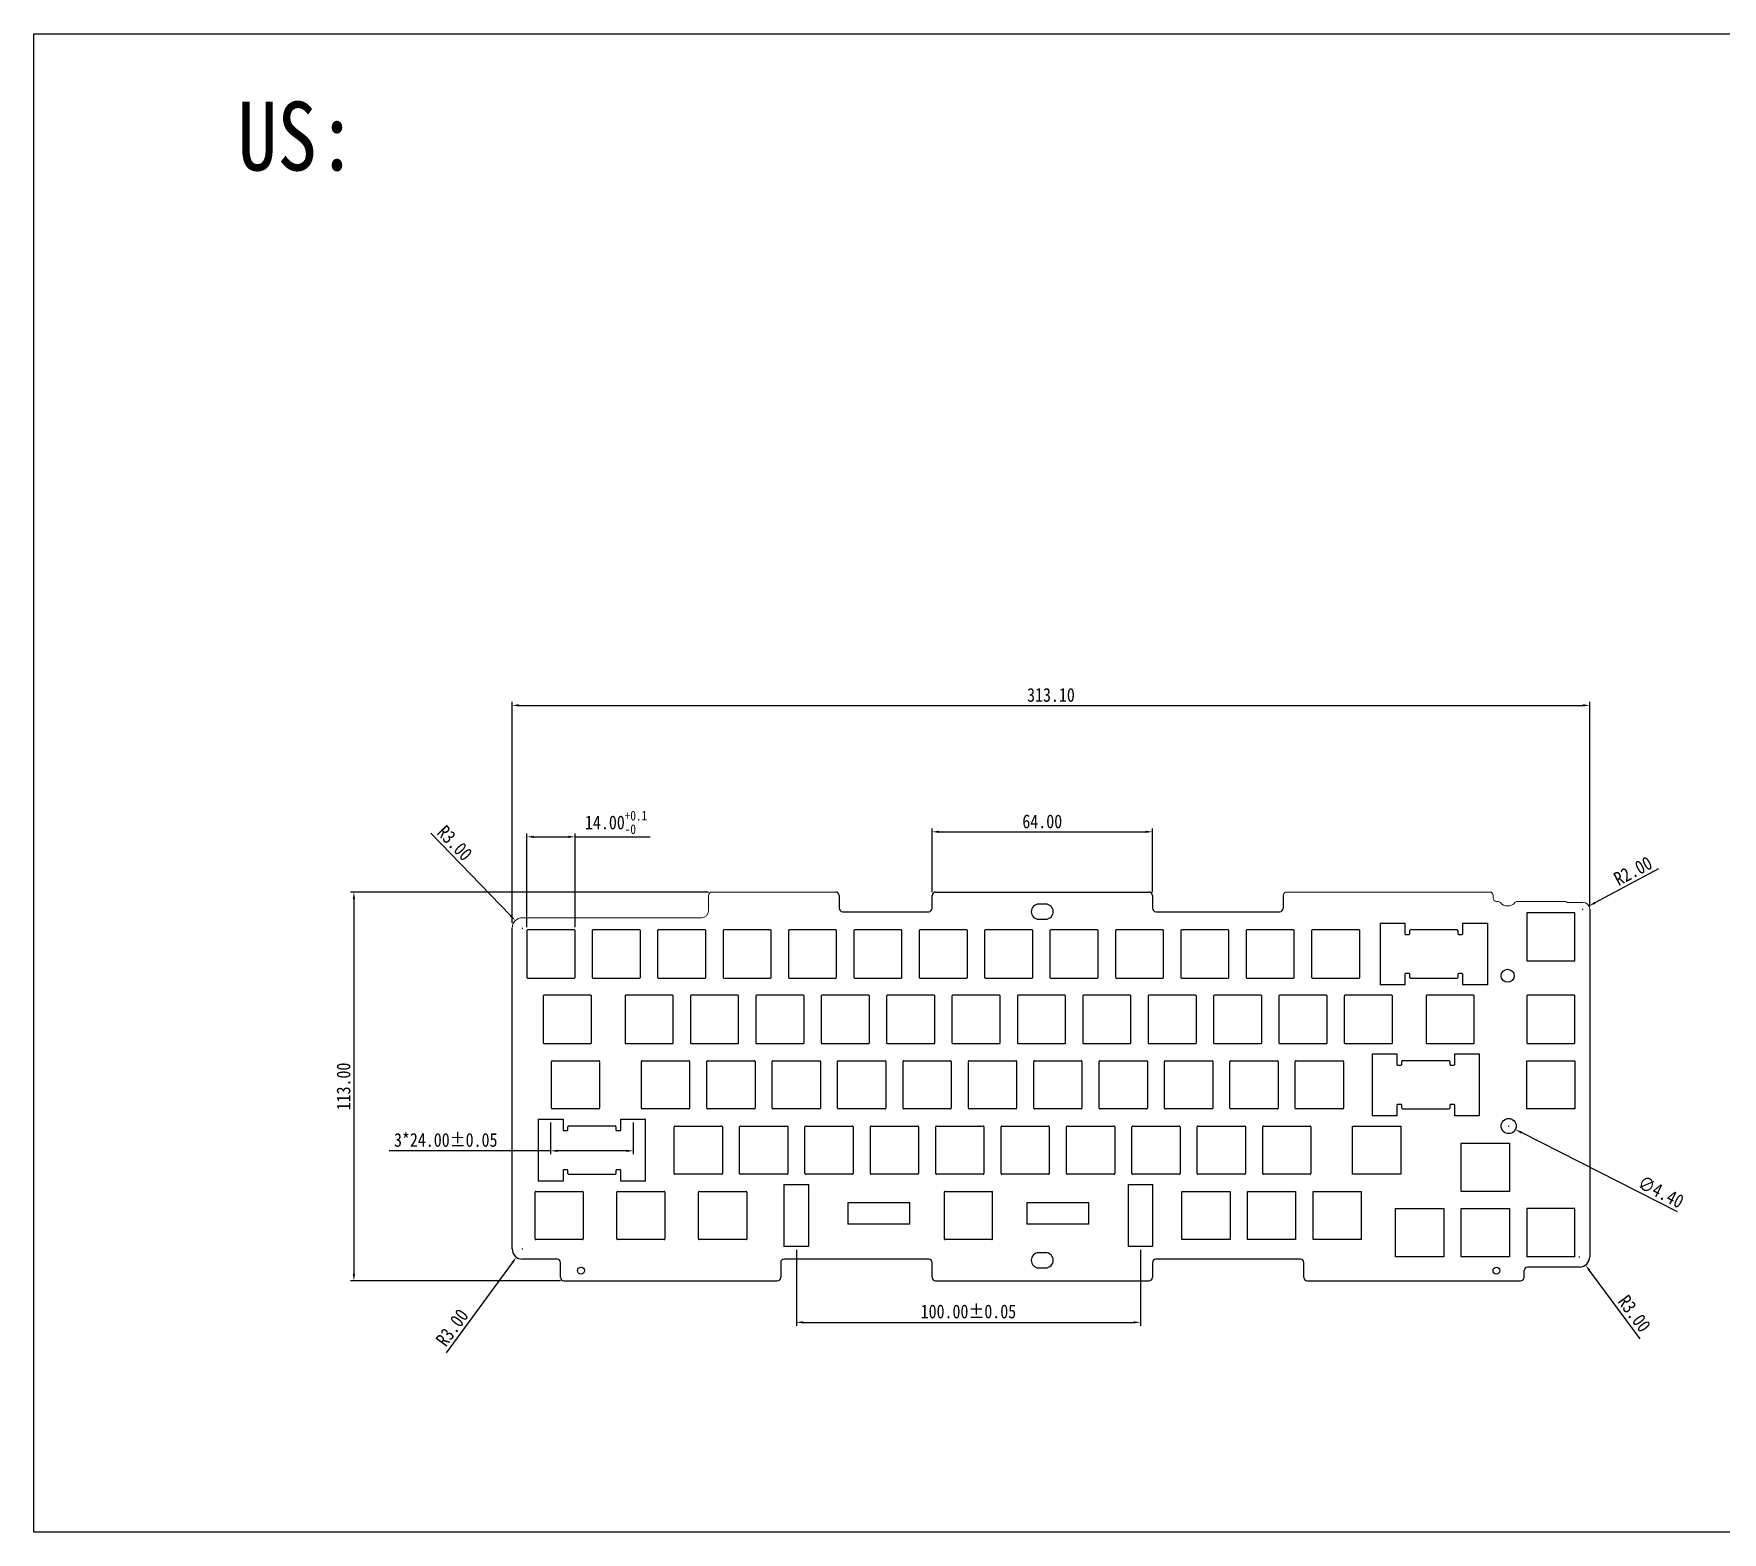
# Model space of a CAD drawing. Header units: millimetres. Extents: x -747 to 198, y -64 to 372.
# Drawn here: x -747.4 to -256.8, y -63.7 to 371.7 of the extents above; entities that cross this region are included whole.
import ezdxf

# ---------------------------------------------------------------- set-up
doc = ezdxf.new("R2010")
doc.units = ezdxf.units.MM
doc.header["$LTSCALE"] = 16.335
doc.header["$PDMODE"] = 3
doc.header["$PDSIZE"] = 8
doc.linetypes.add('CENTER2', pattern=[28.575, 19.05, -3.175, 3.175, -3.175])
doc.layers.get('0').update_dxf_attribs({"linetype": 'CONTINUOUS'})
doc.layers.get('Defpoints').update_dxf_attribs({"linetype": 'CONTINUOUS'})
doc.layers.add('中心线', color=1, linetype='CENTER2', lineweight=20)
doc.layers.add('标注尺寸', color=2, linetype='CONTINUOUS')
doc.styles.get("Standard").update_dxf_attribs({"font": '', "width": 0.85, "height": 4})
doc.styles.get('Standard').set_extended_font_data('SimSun')
doc.dimstyles.get("Standard").update_dxf_attribs({"dimtxt": 2.5, "dimasz": 2, "dimexe": 1, "dimexo": 1, "dimgap": 1, "dimtad": 1, "dimzin": 1, "dimdsep": 46, "dimtxsty": 'Standard', "dimcen": 0.09, "dimadec": 0, "dimazin": 2, "dimtp": 0.01, "dimtm": 0.01, "dimtfac": 1, "dimtofl": 0, "dimtmove": 0, "dimatfit": 3, "dimfxl": 1, "dimtolj": 1, "dimarcsym": 0})

# ---------------------------------------------------------------- blocks, each defined once
blk = doc.blocks.new('*D0')
at = {"layer": 'Defpoints', "color": 0}
for p in [(-295.31, 176.58), (-295.31, 117.13), (-608.41, 112.38)]:
    blk.add_point(p, dxfattribs=at)
at = {"layer": '标注尺寸', "color": 0, "lineweight": -2}
for p, q in [((-608.41, 113.38), (-608.41, 177.58)), ((-295.31, 118.13), (-295.31, 177.58)), ((-606.41, 176.58), (-297.31, 176.58))]:
    blk.add_line(p, q, dxfattribs=at)
at = {"layer": '标注尺寸', "color": 0}
for points in [[(-606.41, 176.91), (-606.41, 176.24), (-608.41, 176.58)], [(-297.31, 176.91), (-297.31, 176.24), (-295.31, 176.58)]]:
    blk.add_solid(points, dxfattribs=at)
at = {"layer": '标注尺寸', "color": 0, "insert": (-451.86, 179.58), "char_height": 4, "attachment_point": 5}
blk.add_mtext('\\A1;313.10', dxfattribs=at)
blk = doc.blocks.new('*D1')
at = {"layer": 'Defpoints', "color": 0}
for p in [(-550.38, 122.33), (-654.4, 9.33), (-593.38, 9.33)]:
    blk.add_point(p, dxfattribs=at)
at = {"layer": '标注尺寸', "color": 0, "lineweight": -2}
for p, q in [((-551.38, 122.33), (-655.4, 122.33)), ((-654.4, 120.33), (-654.4, 11.33)), ((-594.38, 9.33), (-655.4, 9.33))]:
    blk.add_line(p, q, dxfattribs=at)
at = {"layer": '标注尺寸', "color": 0}
for points in [[(-654.73, 120.33), (-654.06, 120.33), (-654.4, 122.33)], [(-654.73, 11.33), (-654.06, 11.33), (-654.4, 9.33)]]:
    blk.add_solid(points, dxfattribs=at)
at = {"layer": '标注尺寸', "color": 0, "insert": (-657.4, 65.83), "char_height": 4, "attachment_point": 5, "rotation": 90}
blk.add_mtext('\\A1;113.00', dxfattribs=at)
blk = doc.blocks.new('*D2')
at = {"layer": 'Defpoints', "color": 0}
for p in [(-590.14, 138.37), (-604.14, 111.13), (-590.14, 111.13)]:
    blk.add_point(p, dxfattribs=at)
at = {"layer": '标注尺寸', "color": 0, "lineweight": -2}
for p, q in [((-604.14, 112.13), (-604.14, 139.37)), ((-602.14, 138.37), (-592.14, 138.37)), ((-590.14, 112.13), (-590.14, 139.37)), ((-590.14, 138.37), (-568.32, 138.37))]:
    blk.add_line(p, q, dxfattribs=at)
at = {"layer": '标注尺寸', "color": 0}
for points in [[(-602.14, 138.7), (-602.14, 138.04), (-604.14, 138.37)], [(-592.14, 138.7), (-592.14, 138.04), (-590.14, 138.37)]]:
    blk.add_solid(points, dxfattribs=at)
at = {"layer": '标注尺寸', "color": 0, "insert": (-578.23, 142.56), "char_height": 4, "attachment_point": 5}
blk.add_mtext('\\A1;14.00{\\H0.7x;\\S+0.1^ -0;}', dxfattribs=at)
blk = doc.blocks.new('*D7')
at = {"layer": 'Defpoints', "color": 0}
for p in [(-422.38, 139.83), (-486.38, 121.33), (-422.38, 121.33)]:
    blk.add_point(p, dxfattribs=at)
at = {"layer": '标注尺寸', "color": 0, "lineweight": -2}
for p, q in [((-486.38, 122.33), (-486.38, 140.83)), ((-484.38, 139.83), (-424.38, 139.83)), ((-422.38, 122.33), (-422.38, 140.83))]:
    blk.add_line(p, q, dxfattribs=at)
at = {"layer": '标注尺寸', "color": 0}
for points in [[(-484.38, 140.17), (-484.38, 139.5), (-486.38, 139.83)], [(-424.38, 140.17), (-424.38, 139.5), (-422.38, 139.83)]]:
    blk.add_solid(points, dxfattribs=at)
at = {"layer": '标注尺寸', "color": 0, "insert": (-454.38, 142.83), "char_height": 4, "attachment_point": 5}
blk.add_mtext('\\A1;64.00', dxfattribs=at)
blk = doc.blocks.new('*D8')
at = {"layer": 'Defpoints', "color": 0}
for p in [(-597.24, 56.33), (-573.24, 56.33), (-573.24, 47.13)]:
    blk.add_point(p, dxfattribs=at)
at = {"layer": '标注尺寸', "color": 0, "lineweight": -2}
for p, q in [((-597.24, 55.33), (-597.24, 46.13)), ((-573.24, 55.33), (-573.24, 46.13)), ((-597.24, 47.13), (-644.14, 47.13)), ((-575.24, 47.13), (-595.24, 47.13))]:
    blk.add_line(p, q, dxfattribs=at)
at = {"layer": '标注尺寸', "color": 0}
for points in [[(-595.24, 47.46), (-595.24, 46.79), (-597.24, 47.13)], [(-575.24, 47.46), (-575.24, 46.79), (-573.24, 47.13)]]:
    blk.add_solid(points, dxfattribs=at)
at = {"layer": '标注尺寸', "color": 0, "insert": (-627.72, 50.27), "char_height": 4, "attachment_point": 5}
blk.add_mtext('\\A1;3*24.00%%P0.05', dxfattribs=at)
blk = doc.blocks.new('*D9')
at = {"layer": 'Defpoints', "color": 0}
for p in [(-525.84, 19.33), (-425.84, 19.33), (-425.84, -2.71)]:
    blk.add_point(p, dxfattribs=at)
at = {"layer": '标注尺寸', "color": 0, "lineweight": -2}
for p, q in [((-525.84, 18.33), (-525.84, -3.71)), ((-425.84, 18.33), (-425.84, -3.71)), ((-523.84, -2.71), (-427.84, -2.71))]:
    blk.add_line(p, q, dxfattribs=at)
at = {"layer": '标注尺寸', "color": 0}
for points in [[(-523.84, -2.38), (-523.84, -3.05), (-525.84, -2.71)], [(-427.84, -2.38), (-427.84, -3.05), (-425.84, -2.71)]]:
    blk.add_solid(points, dxfattribs=at)
at = {"layer": '标注尺寸', "color": 0, "insert": (-475.84, 0.43), "char_height": 4, "attachment_point": 5}
blk.add_mtext('\\A1;100.00%%P0.05', dxfattribs=at)
blk = doc.blocks.new('*D12')
at = {"layer": 'Defpoints', "color": 0}
for p in [(-607.49, 114.03), (-605.41, 111.88)]:
    blk.add_point(p, dxfattribs=at)
at = {"layer": '标注尺寸', "color": 0, "lineweight": -2}
for p, q in [((-632.01, 139.41), (-608.88, 115.47)), ((-605.5, 111.88), (-605.32, 111.88)), ((-605.41, 111.79), (-605.41, 111.97))]:
    blk.add_line(p, q, dxfattribs=at)
at = {"layer": '标注尺寸', "color": 0}
blk.add_solid([(-608.64, 115.7), (-609.12, 115.24), (-607.49, 114.03)], dxfattribs=at)
at = {"layer": '标注尺寸', "color": 0, "insert": (-625.1, 136.57), "char_height": 4, "attachment_point": 5, "rotation": 314.011}
blk.add_mtext('\\A1;R3.00', dxfattribs=at)
blk = doc.blocks.new('*D13')
at = {"layer": 'Defpoints', "color": 0}
for p in [(-607.18, 16.23), (-605.41, 18.66)]:
    blk.add_point(p, dxfattribs=at)
at = {"layer": '标注尺寸', "color": 0, "lineweight": -2}
for p, q in [((-605.5, 18.66), (-605.32, 18.66)), ((-605.41, 18.57), (-605.41, 18.75)), ((-627.47, -11.53), (-608.36, 14.62))]:
    blk.add_line(p, q, dxfattribs=at)
at = {"layer": '标注尺寸', "color": 0}
blk.add_solid([(-608.63, 14.82), (-608.09, 14.42), (-607.18, 16.23)], dxfattribs=at)
at = {"layer": '标注尺寸', "color": 0, "insert": (-625.85, -4.23), "char_height": 4, "attachment_point": 5, "rotation": 53.831}
blk.add_mtext('\\A1;R3.00', dxfattribs=at)
blk = doc.blocks.new('*D14')
at = {"layer": 'Defpoints', "color": 0}
for p in [(-298.31, 16.36), (-296.53, 13.94)]:
    blk.add_point(p, dxfattribs=at)
at = {"layer": '标注尺寸', "color": 0, "lineweight": -2}
for p, q in [((-298.4, 16.36), (-298.22, 16.36)), ((-298.31, 16.27), (-298.31, 16.45)), ((-280.68, -7.46), (-295.34, 12.34))]:
    blk.add_line(p, q, dxfattribs=at)
at = {"layer": '标注尺寸', "color": 0}
blk.add_solid([(-295.07, 12.54), (-295.6, 12.14), (-296.53, 13.94)], dxfattribs=at)
at = {"layer": '标注尺寸', "color": 0, "insert": (-282.34, -0.17), "char_height": 4, "attachment_point": 5, "rotation": 306.5197}
blk.add_mtext('\\A1;R3.00', dxfattribs=at)
blk = doc.blocks.new('*D45')
at = {"layer": 'Defpoints', "color": 0}
for p in [(-295.55, 118.26), (-297.31, 117.33)]:
    blk.add_point(p, dxfattribs=at)
at = {"layer": '标注尺寸', "color": 0, "lineweight": -2}
for p, q in [((-275.28, 129.04), (-293.78, 119.2)), ((-297.4, 117.33), (-297.22, 117.33)), ((-297.31, 117.24), (-297.31, 117.42))]:
    blk.add_line(p, q, dxfattribs=at)
at = {"layer": '标注尺寸', "color": 0}
blk.add_solid([(-293.94, 119.5), (-293.62, 118.91), (-295.55, 118.26)], dxfattribs=at)
at = {"layer": '标注尺寸', "color": 0, "insert": (-282.73, 128.47), "char_height": 4, "attachment_point": 5, "rotation": 27.9984}
blk.add_mtext('\\A1;R2.00', dxfattribs=at)
blk = doc.blocks.new('*D46')
at = {"layer": 'Defpoints', "color": 0}
for p in [(-320.81, 55.32), (-316.89, 53.33)]:
    blk.add_point(p, dxfattribs=at)
at = {"layer": '标注尺寸', "color": 0, "lineweight": -2}
for p, q in [((-318.94, 54.33), (-318.76, 54.33)), ((-318.85, 54.24), (-318.85, 54.42)), ((-269.82, 29.38), (-315.11, 52.42))]:
    blk.add_line(p, q, dxfattribs=at)
at = {"layer": '标注尺寸', "color": 0}
blk.add_solid([(-314.96, 52.72), (-315.26, 52.12), (-316.89, 53.33)], dxfattribs=at)
at = {"layer": '标注尺寸', "color": 0, "insert": (-274.61, 35.19), "char_height": 4, "attachment_point": 5, "rotation": 333.0394}
blk.add_mtext('\\A1;∅4.40', dxfattribs=at)

msp = doc.modelspace()

# ---------------------------------------------------------------- linework, layer by layer
at = {"color": 7, "linetype": 'Continuous'}
for p, q in [((-513.377, 121.326), (-513.377, 117.626)), ((-486.377, 117.626), (-486.377, 121.326)), ((-485.377, 122.326), (-423.377, 122.326)), ((-453.377, 118.826), (-455.377, 118.826)), ((-422.377, 121.326), (-422.377, 117.626)), ((-384.377, 121.326), (-384.377, 117.626)), ((-512.377, 116.626), (-487.377, 116.626)), ((-455.377, 114.426), (-453.377, 114.426)), ((-421.377, 116.626), (-385.377, 116.626)), ((-356.217, 113.326), (-349.017, 113.326)), ((-356.217, 113.326), (-356.217, 95.326)), ((-349.017, 113.326), (-349.017, 110.226)), ((-332.217, 113.326), (-325.017, 113.326)), ((-332.217, 110.226), (-332.217, 113.326)), ((-325.017, 113.326), (-325.017, 95.326)), ((-299.612, 116.326), (-313.612, 116.326)), ((-313.612, 116.326), (-313.612, 102.326)), ((-299.612, 102.326), (-299.612, 116.326)), ((-295.312, 117.326), (-295.312, 16.355)), ((-608.408, 18.655), (-608.408, 111.876)), ((-604.142, 111.126), (-604.142, 97.526)), ((-590.342, 111.326), (-603.942, 111.326)), ((-590.142, 97.526), (-590.142, 111.126)), ((-585.142, 111.126), (-585.142, 97.526)), ((-571.342, 111.326), (-584.942, 111.326)), ((-571.142, 97.526), (-571.142, 111.126)), ((-566.142, 111.126), (-566.142, 97.526)), ((-552.342, 111.326), (-565.942, 111.326)), ((-552.142, 97.526), (-552.142, 111.126)), ((-547.142, 111.126), (-547.142, 97.526)), ((-533.342, 111.326), (-546.942, 111.326)), ((-533.142, 97.526), (-533.142, 111.126)), ((-528.142, 111.126), (-528.142, 97.526)), ((-514.342, 111.326), (-527.942, 111.326)), ((-514.142, 97.526), (-514.142, 111.126)), ((-509.142, 111.126), (-509.142, 97.526)), ((-495.342, 111.326), (-508.942, 111.326)), ((-495.142, 97.526), (-495.142, 111.126)), ((-490.142, 111.126), (-490.142, 97.526)), ((-476.342, 111.326), (-489.942, 111.326)), ((-476.142, 97.526), (-476.142, 111.126)), ((-471.142, 111.126), (-471.142, 97.526)), ((-457.342, 111.326), (-470.942, 111.326)), ((-457.142, 97.526), (-457.142, 111.126)), ((-452.142, 111.126), (-452.142, 97.526)), ((-438.342, 111.326), (-451.942, 111.326)), ((-438.142, 97.526), (-438.142, 111.126)), ((-433.142, 111.126), (-433.142, 97.526)), ((-419.342, 111.326), (-432.942, 111.326)), ((-419.142, 97.526), (-419.142, 111.126)), ((-414.142, 111.126), (-414.142, 97.526)), ((-400.342, 111.326), (-413.942, 111.326)), ((-400.142, 97.526), (-400.142, 111.126)), ((-395.142, 111.126), (-395.142, 97.526)), ((-381.342, 111.326), (-394.942, 111.326)), ((-381.142, 97.526), (-381.142, 111.126)), ((-376.142, 111.126), (-376.142, 97.526)), ((-362.342, 111.326), (-375.942, 111.326)), ((-362.142, 97.526), (-362.142, 111.126)), ((-348.817, 110.026), (-347.817, 110.026)), ((-347.617, 110.226), (-347.617, 111.126)), ((-333.817, 111.326), (-347.417, 111.326)), ((-333.617, 111.126), (-333.617, 110.226)), ((-333.417, 110.026), (-332.417, 110.026)), ((-349.017, 98.426), (-349.017, 95.326)), ((-347.817, 98.626), (-348.817, 98.626)), ((-347.617, 97.526), (-347.617, 98.426)), ((-333.617, 98.426), (-333.617, 97.526)), ((-332.417, 98.626), (-333.417, 98.626)), ((-332.217, 95.326), (-332.217, 98.426)), ((-313.612, 102.326), (-299.612, 102.326)), ((-603.942, 97.326), (-590.342, 97.326)), ((-584.942, 97.326), (-571.342, 97.326)), ((-565.942, 97.326), (-552.342, 97.326)), ((-546.942, 97.326), (-533.342, 97.326)), ((-527.942, 97.326), (-514.342, 97.326)), ((-508.942, 97.326), (-495.342, 97.326)), ((-489.942, 97.326), (-476.342, 97.326)), ((-470.942, 97.326), (-457.342, 97.326)), ((-451.942, 97.326), (-438.342, 97.326)), ((-432.942, 97.326), (-419.342, 97.326)), ((-413.942, 97.326), (-400.342, 97.326)), ((-394.942, 97.326), (-381.342, 97.326)), ((-375.942, 97.326), (-362.342, 97.326)), ((-349.017, 95.326), (-356.217, 95.326)), ((-347.417, 97.326), (-333.817, 97.326)), ((-325.017, 95.326), (-332.217, 95.326)), ((-599.377, 92.126), (-599.377, 78.526)), ((-585.577, 92.326), (-599.177, 92.326)), ((-585.377, 78.526), (-585.377, 92.126)), ((-575.612, 92.126), (-575.612, 78.526)), ((-561.812, 92.326), (-575.412, 92.326)), ((-561.612, 78.526), (-561.612, 92.126)), ((-556.612, 92.126), (-556.612, 78.526)), ((-542.812, 92.326), (-556.412, 92.326)), ((-542.612, 78.526), (-542.612, 92.126)), ((-537.612, 92.126), (-537.612, 78.526)), ((-523.812, 92.326), (-537.412, 92.326)), ((-523.612, 78.526), (-523.612, 92.126)), ((-518.612, 92.126), (-518.612, 78.526)), ((-504.812, 92.326), (-518.412, 92.326)), ((-504.612, 78.526), (-504.612, 92.126)), ((-499.612, 92.126), (-499.612, 78.526)), ((-485.812, 92.326), (-499.412, 92.326)), ((-485.612, 78.526), (-485.612, 92.126)), ((-480.612, 92.126), (-480.612, 78.526)), ((-466.812, 92.326), (-480.412, 92.326)), ((-466.612, 78.526), (-466.612, 92.126)), ((-461.612, 92.126), (-461.612, 78.526)), ((-447.812, 92.326), (-461.412, 92.326)), ((-447.612, 78.526), (-447.612, 92.126)), ((-442.612, 92.126), (-442.612, 78.526)), ((-428.812, 92.326), (-442.412, 92.326)), ((-428.612, 78.526), (-428.612, 92.126)), ((-423.612, 92.126), (-423.612, 78.526)), ((-409.812, 92.326), (-423.412, 92.326)), ((-409.612, 78.526), (-409.612, 92.126)), ((-404.612, 92.126), (-404.612, 78.526)), ((-390.812, 92.326), (-404.412, 92.326)), ((-390.612, 78.526), (-390.612, 92.126)), ((-385.612, 92.126), (-385.612, 78.526)), ((-371.812, 92.326), (-385.412, 92.326)), ((-371.612, 78.526), (-371.612, 92.126)), ((-366.612, 92.126), (-366.612, 78.526)), ((-352.812, 92.326), (-366.412, 92.326)), ((-352.612, 78.526), (-352.612, 92.126)), ((-342.847, 92.126), (-342.847, 78.526)), ((-329.047, 92.326), (-342.647, 92.326)), ((-328.847, 78.526), (-328.847, 92.126)), ((-313.612, 92.126), (-313.612, 78.526)), ((-299.812, 92.326), (-313.412, 92.326)), ((-299.612, 78.526), (-299.612, 92.126)), ((-599.177, 78.326), (-585.577, 78.326)), ((-575.412, 78.326), (-561.812, 78.326)), ((-556.412, 78.326), (-542.812, 78.326)), ((-537.412, 78.326), (-523.812, 78.326)), ((-518.412, 78.326), (-504.812, 78.326)), ((-499.412, 78.326), (-485.812, 78.326)), ((-480.412, 78.326), (-466.812, 78.326)), ((-461.412, 78.326), (-447.812, 78.326)), ((-442.412, 78.326), (-428.812, 78.326)), ((-423.412, 78.326), (-409.812, 78.326)), ((-404.412, 78.326), (-390.812, 78.326)), ((-385.412, 78.326), (-371.812, 78.326)), ((-366.412, 78.326), (-352.812, 78.326)), ((-358.542, 75.326), (-351.342, 75.326)), ((-358.542, 75.326), (-358.542, 57.326)), ((-351.342, 75.326), (-351.342, 72.226)), ((-342.647, 78.326), (-329.047, 78.326)), ((-334.542, 75.326), (-327.342, 75.326)), ((-334.542, 72.226), (-334.542, 75.326)), ((-327.342, 57.326), (-327.342, 75.326)), ((-313.412, 78.326), (-299.812, 78.326)), ((-596.992, 59.526), (-596.992, 73.126)), ((-596.792, 73.326), (-583.192, 73.326)), ((-582.992, 73.126), (-582.992, 59.526)), ((-570.847, 59.526), (-570.847, 73.126)), ((-570.647, 73.326), (-557.047, 73.326)), ((-556.847, 73.126), (-556.847, 59.526)), ((-551.847, 59.526), (-551.847, 73.126)), ((-551.647, 73.326), (-538.047, 73.326)), ((-537.847, 73.126), (-537.847, 59.526)), ((-532.847, 59.526), (-532.847, 73.126)), ((-532.647, 73.326), (-519.047, 73.326)), ((-518.847, 73.126), (-518.847, 59.526)), ((-513.847, 59.526), (-513.847, 73.126)), ((-513.647, 73.326), (-500.047, 73.326)), ((-499.847, 73.126), (-499.847, 59.526)), ((-494.847, 59.526), (-494.847, 73.126)), ((-494.647, 73.326), (-481.047, 73.326)), ((-480.847, 73.126), (-480.847, 59.526)), ((-475.847, 59.526), (-475.847, 73.126)), ((-475.647, 73.326), (-462.047, 73.326)), ((-461.847, 73.126), (-461.847, 59.526)), ((-456.847, 59.526), (-456.847, 73.126)), ((-456.647, 73.326), (-443.047, 73.326)), ((-442.847, 73.126), (-442.847, 59.526)), ((-437.847, 59.526), (-437.847, 73.126)), ((-437.647, 73.326), (-424.047, 73.326)), ((-423.847, 73.126), (-423.847, 59.526)), ((-418.847, 59.526), (-418.847, 73.126)), ((-418.647, 73.326), (-405.047, 73.326)), ((-404.847, 73.126), (-404.847, 59.526)), ((-399.847, 59.526), (-399.847, 73.126)), ((-399.647, 73.326), (-386.047, 73.326)), ((-385.847, 73.126), (-385.847, 59.526)), ((-380.847, 59.526), (-380.847, 73.126)), ((-380.647, 73.326), (-367.047, 73.326)), ((-366.847, 73.126), (-366.847, 59.526)), ((-351.142, 72.026), (-350.142, 72.026)), ((-349.942, 72.226), (-349.942, 73.126)), ((-336.142, 73.326), (-349.742, 73.326)), ((-335.942, 73.126), (-335.942, 72.226)), ((-335.742, 72.026), (-334.742, 72.026)), ((-313.612, 73.326), (-299.612, 73.326)), ((-313.612, 59.326), (-313.612, 73.326)), ((-299.612, 73.326), (-299.612, 59.326)), ((-583.192, 59.326), (-596.792, 59.326)), ((-557.047, 59.326), (-570.647, 59.326)), ((-538.047, 59.326), (-551.647, 59.326)), ((-519.047, 59.326), (-532.647, 59.326)), ((-500.047, 59.326), (-513.647, 59.326)), ((-481.047, 59.326), (-494.647, 59.326)), ((-462.047, 59.326), (-475.647, 59.326)), ((-443.047, 59.326), (-456.647, 59.326)), ((-424.047, 59.326), (-437.647, 59.326)), ((-405.047, 59.326), (-418.647, 59.326)), ((-386.047, 59.326), (-399.647, 59.326)), ((-367.047, 59.326), (-380.647, 59.326)), ((-351.342, 60.426), (-351.342, 57.326)), ((-350.142, 60.626), (-351.142, 60.626)), ((-349.942, 59.526), (-349.942, 60.426)), ((-349.742, 59.326), (-336.142, 59.326)), ((-335.942, 60.426), (-335.942, 59.526)), ((-334.742, 60.626), (-335.742, 60.626)), ((-334.542, 57.326), (-334.542, 60.426)), ((-299.612, 59.326), (-313.612, 59.326)), ((-600.842, 56.326), (-600.842, 38.326)), ((-600.842, 56.326), (-593.642, 56.326)), ((-593.642, 56.326), (-593.642, 53.226)), ((-592.242, 53.226), (-592.242, 54.126)), ((-578.442, 54.326), (-592.042, 54.326)), ((-578.242, 54.126), (-578.242, 53.226)), ((-576.842, 53.226), (-576.842, 56.326)), ((-576.842, 56.326), (-569.642, 56.326)), ((-569.642, 38.326), (-569.642, 56.326)), ((-561.337, 40.526), (-561.337, 54.126)), ((-561.137, 54.326), (-547.537, 54.326)), ((-547.337, 54.126), (-547.337, 40.526)), ((-542.337, 40.526), (-542.337, 54.126)), ((-542.137, 54.326), (-528.537, 54.326)), ((-528.337, 54.126), (-528.337, 40.526)), ((-523.337, 40.526), (-523.337, 54.126)), ((-523.137, 54.326), (-509.537, 54.326)), ((-509.337, 54.126), (-509.337, 40.526)), ((-504.337, 40.526), (-504.337, 54.126)), ((-504.137, 54.326), (-490.537, 54.326)), ((-490.337, 54.126), (-490.337, 40.526)), ((-485.337, 40.526), (-485.337, 54.126)), ((-485.137, 54.326), (-471.537, 54.326)), ((-471.337, 54.126), (-471.337, 40.526)), ((-466.337, 40.526), (-466.337, 54.126)), ((-466.137, 54.326), (-452.537, 54.326)), ((-452.337, 54.126), (-452.337, 40.526)), ((-447.337, 40.526), (-447.337, 54.126)), ((-447.137, 54.326), (-433.537, 54.326)), ((-433.337, 54.126), (-433.337, 40.526)), ((-428.337, 40.526), (-428.337, 54.126)), ((-428.137, 54.326), (-414.537, 54.326)), ((-414.337, 54.126), (-414.337, 40.526)), ((-409.337, 40.526), (-409.337, 54.126)), ((-409.137, 54.326), (-395.537, 54.326)), ((-395.337, 54.126), (-395.337, 40.526)), ((-390.337, 40.526), (-390.337, 54.126)), ((-390.137, 54.326), (-376.537, 54.326)), ((-376.337, 54.126), (-376.337, 40.526)), ((-364.192, 54.326), (-350.192, 54.326)), ((-364.192, 40.326), (-364.192, 54.326)), ((-351.342, 57.326), (-358.542, 57.326)), ((-350.192, 54.326), (-350.192, 40.326)), ((-327.342, 57.326), (-334.542, 57.326)), ((-593.442, 53.026), (-592.442, 53.026)), ((-578.042, 53.026), (-577.042, 53.026)), ((-332.662, 49.326), (-318.662, 49.326)), ((-332.662, 35.326), (-332.662, 49.326)), ((-318.662, 49.326), (-318.662, 35.326)), ((-593.642, 41.426), (-593.642, 38.326)), ((-592.442, 41.626), (-593.442, 41.626)), ((-592.242, 40.526), (-592.242, 41.426)), ((-592.042, 40.326), (-578.442, 40.326)), ((-578.242, 41.426), (-578.242, 40.526)), ((-577.042, 41.626), (-578.042, 41.626)), ((-576.842, 38.326), (-576.842, 41.426)), ((-547.537, 40.326), (-561.137, 40.326)), ((-528.537, 40.326), (-542.137, 40.326)), ((-509.537, 40.326), (-523.137, 40.326)), ((-490.537, 40.326), (-504.137, 40.326)), ((-471.537, 40.326), (-485.137, 40.326)), ((-452.537, 40.326), (-466.137, 40.326)), ((-433.537, 40.326), (-447.137, 40.326)), ((-414.537, 40.326), (-428.137, 40.326)), ((-395.537, 40.326), (-409.137, 40.326)), ((-376.537, 40.326), (-390.137, 40.326)), ((-350.192, 40.326), (-364.192, 40.326)), ((-601.772, 21.526), (-601.772, 35.126)), ((-601.572, 35.326), (-587.972, 35.326)), ((-593.642, 38.326), (-600.842, 38.326)), ((-587.772, 35.126), (-587.772, 21.526)), ((-578.007, 21.526), (-578.007, 35.126)), ((-577.807, 35.326), (-564.207, 35.326)), ((-569.642, 38.326), (-576.842, 38.326)), ((-564.007, 35.126), (-564.007, 21.526)), ((-554.242, 21.526), (-554.242, 35.126)), ((-554.042, 35.326), (-540.442, 35.326)), ((-540.242, 35.126), (-540.242, 21.526)), ((-529.437, 37.326), (-529.437, 19.326)), ((-529.437, 37.326), (-522.237, 37.326)), ((-522.237, 19.326), (-522.237, 37.326)), ((-482.837, 35.126), (-482.837, 21.526)), ((-482.637, 35.326), (-469.037, 35.326)), ((-468.837, 21.526), (-468.837, 35.126)), ((-429.437, 37.326), (-422.237, 37.326)), ((-429.437, 37.326), (-429.437, 19.326)), ((-422.237, 19.326), (-422.237, 37.326)), ((-413.812, 35.326), (-399.812, 35.326)), ((-413.812, 21.326), (-413.812, 35.326)), ((-399.812, 35.326), (-399.812, 21.326)), ((-394.762, 35.326), (-380.762, 35.326)), ((-394.762, 21.326), (-394.762, 35.326)), ((-380.762, 35.326), (-380.762, 21.326)), ((-375.712, 35.326), (-361.712, 35.326)), ((-375.712, 21.326), (-375.712, 35.326)), ((-361.712, 35.326), (-361.712, 21.326)), ((-318.662, 35.326), (-332.662, 35.326)), ((-510.837, 32.076), (-510.837, 25.826)), ((-510.837, 32.076), (-492.837, 32.076)), ((-492.837, 25.826), (-492.837, 32.076)), ((-458.837, 32.076), (-440.837, 32.076)), ((-458.837, 32.076), (-458.837, 25.826)), ((-440.837, 25.826), (-440.837, 32.076)), ((-351.712, 30.326), (-337.712, 30.326)), ((-351.712, 16.326), (-351.712, 30.326)), ((-337.712, 30.326), (-337.712, 16.326)), ((-332.662, 30.326), (-318.662, 30.326)), ((-332.662, 16.326), (-332.662, 30.326)), ((-318.662, 30.326), (-318.662, 16.326)), ((-299.612, 30.326), (-313.612, 30.326)), ((-313.612, 30.326), (-313.612, 16.326)), ((-299.612, 16.326), (-299.612, 30.326)), ((-492.837, 25.826), (-510.837, 25.826)), ((-440.837, 25.826), (-458.837, 25.826)), ((-587.972, 21.326), (-601.572, 21.326)), ((-564.207, 21.326), (-577.807, 21.326)), ((-540.442, 21.326), (-554.042, 21.326)), ((-469.037, 21.326), (-482.637, 21.326)), ((-399.812, 21.326), (-413.812, 21.326)), ((-380.762, 21.326), (-394.762, 21.326)), ((-361.712, 21.326), (-375.712, 21.326)), ((-595.377, 15.655), (-605.408, 15.655)), ((-522.237, 19.326), (-529.437, 19.326)), ((-487.377, 15.655), (-529.377, 15.655)), ((-453.377, 17.526), (-455.377, 17.526)), ((-422.237, 19.326), (-429.437, 19.326)), ((-379.377, 15.655), (-421.377, 15.655)), ((-337.712, 16.326), (-351.712, 16.326)), ((-318.662, 16.326), (-332.662, 16.326)), ((-299.612, 16.326), (-313.612, 16.326)), ((-594.377, 10.326), (-594.377, 14.655)), ((-530.377, 14.655), (-530.377, 10.326)), ((-486.377, 10.326), (-486.377, 14.655)), ((-455.377, 13.126), (-453.377, 13.126)), ((-422.377, 14.655), (-422.377, 10.326)), ((-378.377, 10.326), (-378.377, 14.655)), ((-314.377, 10.326), (-314.377, 12.355)), ((-298.312, 13.355), (-313.377, 13.355)), ((-593.377, 9.326), (-531.377, 9.326)), ((-485.377, 9.326), (-423.377, 9.326)), ((-377.377, 9.326), (-315.377, 9.326))]:
    msp.add_line(p, q, dxfattribs=at)
msp.add_lwpolyline([(-747.423, 371.725), (198.417, 371.725), (198.417, -63.697), (-747.423, -63.697)], close=True)
for centre, radius in [((-319.153, 97.997), 1.9), ((-588.408, 12.326), 1), ((-322.408, 12.326), 1)]:
    msp.add_circle(centre, radius, dxfattribs=at)
msp.add_circle((-318.852, 54.326), 2.2)
for centre, radius, start, end in [((-514.377, 121.326), 1, 0, 90), ((-485.377, 121.326), 1, 90, 180), ((-455.377, 116.626), 2.2, 90, 270), ((-453.377, 116.626), 2.2, 270, 90), ((-423.377, 121.326), 1, 0, 90), ((-512.377, 117.626), 1, 180, 270), ((-487.377, 117.626), 1, 270, 0), ((-421.377, 117.626), 1, 180, 270), ((-385.377, 117.626), 1, 270, 0), ((-603.942, 111.126), 0.2, 90, 180), ((-590.342, 111.126), 0.2, 0, 90), ((-584.942, 111.126), 0.2, 90, 180), ((-571.342, 111.126), 0.2, 360, 90), ((-565.942, 111.126), 0.2, 90, 180), ((-552.342, 111.126), 0.2, 360, 90), ((-546.942, 111.126), 0.2, 90, 180), ((-533.342, 111.126), 0.2, 360, 90), ((-527.942, 111.126), 0.2, 90, 180), ((-514.342, 111.126), 0.2, 360, 90), ((-508.942, 111.126), 0.2, 90, 180), ((-495.342, 111.126), 0.2, 360, 90), ((-489.942, 111.126), 0.2, 90, 180), ((-476.342, 111.126), 0.2, 360, 90), ((-470.942, 111.126), 0.2, 90, 180), ((-457.342, 111.126), 0.2, 360, 90), ((-451.942, 111.126), 0.2, 90, 180), ((-438.342, 111.126), 0.2, 0, 90), ((-432.942, 111.126), 0.2, 90, 180), ((-419.342, 111.126), 0.2, 360, 90), ((-413.942, 111.126), 0.2, 90, 180), ((-400.342, 111.126), 0.2, 360, 90), ((-394.942, 111.126), 0.2, 90, 180), ((-381.342, 111.126), 0.2, 0, 90), ((-375.942, 111.126), 0.2, 90, 180), ((-362.342, 111.126), 0.2, 360, 90), ((-348.817, 110.226), 0.2, 180, 270), ((-347.817, 110.226), 0.2, 270, 0), ((-347.417, 111.126), 0.2, 90, 180), ((-333.817, 111.126), 0.2, 0, 90), ((-333.417, 110.226), 0.2, 180, 270), ((-332.417, 110.226), 0.2, 270, 0), ((-348.817, 98.426), 0.2, 90, 180), ((-347.817, 98.426), 0.2, 0, 90), ((-333.417, 98.426), 0.2, 90, 180), ((-332.417, 98.426), 0.2, 0, 90), ((-603.942, 97.526), 0.2, 180, 270), ((-590.342, 97.526), 0.2, 270, 360), ((-584.942, 97.526), 0.2, 180, 270), ((-571.342, 97.526), 0.2, 270, 0), ((-565.942, 97.526), 0.2, 180, 270), ((-552.342, 97.526), 0.2, 270, 0), ((-546.942, 97.526), 0.2, 180, 270), ((-533.342, 97.526), 0.2, 270, 0), ((-527.942, 97.526), 0.2, 180, 270), ((-514.342, 97.526), 0.2, 270, 0), ((-508.942, 97.526), 0.2, 180, 270), ((-495.342, 97.526), 0.2, 270, 0), ((-489.942, 97.526), 0.2, 180, 270), ((-476.342, 97.526), 0.2, 270, 0), ((-470.942, 97.526), 0.2, 180, 270), ((-457.342, 97.526), 0.2, 270, 0), ((-451.942, 97.526), 0.2, 180, 270), ((-438.342, 97.526), 0.2, 270, 0), ((-432.942, 97.526), 0.2, 180, 270), ((-419.342, 97.526), 0.2, 270, 0), ((-413.942, 97.526), 0.2, 180, 270), ((-400.342, 97.526), 0.2, 270, 0), ((-394.942, 97.526), 0.2, 180, 270), ((-381.342, 97.526), 0.2, 270, 0), ((-375.942, 97.526), 0.2, 180, 270), ((-362.342, 97.526), 0.2, 270, 0), ((-347.417, 97.526), 0.2, 180, 270), ((-333.817, 97.526), 0.2, 270, 0), ((-599.177, 92.126), 0.2, 89.99999, 180), ((-585.577, 92.126), 0.2, 360, 90.00001), ((-575.412, 92.126), 0.2, 89.99999, 180), ((-561.812, 92.126), 0.2, 360, 90.00001), ((-556.412, 92.126), 0.2, 89.99999, 180), ((-542.812, 92.126), 0.2, 0, 90.00001), ((-537.412, 92.126), 0.2, 89.99999, 180), ((-523.812, 92.126), 0.2, 360, 90.00001), ((-518.412, 92.126), 0.2, 89.99999, 180), ((-504.812, 92.126), 0.2, 360, 90.00001), ((-499.412, 92.126), 0.2, 89.99999, 180), ((-485.812, 92.126), 0.2, 360, 90.00001), ((-480.412, 92.126), 0.2, 89.99999, 180), ((-466.812, 92.126), 0.2, 360, 90.00001), ((-461.412, 92.126), 0.2, 89.99999, 180), ((-447.812, 92.126), 0.2, 360, 90.00001), ((-442.412, 92.126), 0.2, 89.99999, 180), ((-428.812, 92.126), 0.2, 0, 90.00001), ((-423.412, 92.126), 0.2, 89.99999, 180), ((-409.812, 92.126), 0.2, 360, 90.00001), ((-404.412, 92.126), 0.2, 89.99999, 180), ((-390.812, 92.126), 0.2, 0, 90.00001), ((-385.412, 92.126), 0.2, 89.99999, 180), ((-371.812, 92.126), 0.2, 0, 90.00001), ((-366.412, 92.126), 0.2, 89.99999, 180), ((-352.812, 92.126), 0.2, 360, 90.00001), ((-342.647, 92.126), 0.2, 89.99999, 180), ((-329.047, 92.126), 0.2, 0, 90.00001), ((-313.412, 92.126), 0.2, 90, 180), ((-299.812, 92.126), 0.2, 0, 90), ((-599.177, 78.526), 0.2, 180, 270.00001), ((-585.577, 78.526), 0.2, 269.99999, 0), ((-575.412, 78.526), 0.2, 180, 270.00001), ((-561.812, 78.526), 0.2, 269.99999, 0), ((-556.412, 78.526), 0.2, 180, 270.00001), ((-542.812, 78.526), 0.2, 269.99999, 360), ((-537.412, 78.526), 0.2, 180, 270.00001), ((-523.812, 78.526), 0.2, 269.99999, 0), ((-518.412, 78.526), 0.2, 180, 270.00001), ((-504.812, 78.526), 0.2, 269.99999, 0), ((-499.412, 78.526), 0.2, 180, 270.00001), ((-485.812, 78.526), 0.2, 269.99999, 0), ((-480.412, 78.526), 0.2, 180, 270.00001), ((-466.812, 78.526), 0.2, 269.99999, 0), ((-461.412, 78.526), 0.2, 180, 270.00001), ((-447.812, 78.526), 0.2, 269.99999, 0), ((-442.412, 78.526), 0.2, 180, 270.00001), ((-428.812, 78.526), 0.2, 269.99999, 0), ((-423.412, 78.526), 0.2, 180, 270.00001), ((-409.812, 78.526), 0.2, 269.99999, 0), ((-404.412, 78.526), 0.2, 180, 270.00001), ((-390.812, 78.526), 0.2, 269.99999, 0), ((-385.412, 78.526), 0.2, 180, 270.00001), ((-371.812, 78.526), 0.2, 269.99999, 0), ((-366.412, 78.526), 0.2, 180, 270.00001), ((-352.812, 78.526), 0.2, 269.99999, 0), ((-342.647, 78.526), 0.2, 180, 270.00001), ((-329.047, 78.526), 0.2, 269.99999, 0), ((-313.412, 78.526), 0.2, 180, 270), ((-299.812, 78.526), 0.2, 270, 0), ((-596.792, 73.126), 0.2, 90, 180), ((-583.192, 73.126), 0.2, 0, 90), ((-570.647, 73.126), 0.2, 90, 180), ((-557.047, 73.126), 0.2, 359.99999, 90), ((-551.647, 73.126), 0.2, 90, 180), ((-538.047, 73.126), 0.2, 360, 90), ((-532.647, 73.126), 0.2, 90, 180), ((-519.047, 73.126), 0.2, 360, 90), ((-513.647, 73.126), 0.2, 90, 180), ((-500.047, 73.126), 0.2, 359.99999, 90), ((-494.647, 73.126), 0.2, 90, 180), ((-481.047, 73.126), 0.2, 360, 90), ((-475.647, 73.126), 0.2, 90, 180), ((-462.047, 73.126), 0.2, 359.99999, 90), ((-456.647, 73.126), 0.2, 90, 180), ((-443.047, 73.126), 0.2, 359.99999, 90), ((-437.647, 73.126), 0.2, 90, 180), ((-424.047, 73.126), 0.2, 0, 90), ((-418.647, 73.126), 0.2, 90, 180), ((-405.047, 73.126), 0.2, 359.99999, 90), ((-399.647, 73.126), 0.2, 90, 180), ((-386.047, 73.126), 0.2, 0, 90), ((-380.647, 73.126), 0.2, 90, 180), ((-367.047, 73.126), 0.2, 0, 90), ((-351.142, 72.226), 0.2, 180, 270), ((-350.142, 72.226), 0.2, 270, 0), ((-349.742, 73.126), 0.2, 90, 180), ((-336.142, 73.126), 0.2, 0, 90), ((-335.742, 72.226), 0.2, 180, 270), ((-334.742, 72.226), 0.2, 270, 0), ((-596.792, 59.526), 0.2, 180, 270.00001), ((-583.192, 59.526), 0.2, 269.99999, 360), ((-570.647, 59.526), 0.2, 179.99999, 270.00001), ((-557.047, 59.526), 0.2, 269.99999, 0), ((-551.647, 59.526), 0.2, 180, 270.00001), ((-538.047, 59.526), 0.2, 269.99999, 0), ((-532.647, 59.526), 0.2, 179.99999, 270.00001), ((-519.047, 59.526), 0.2, 269.99999, 0), ((-513.647, 59.526), 0.2, 180, 270.00001), ((-500.047, 59.526), 0.2, 269.99999, 0), ((-494.647, 59.526), 0.2, 180, 270.00001), ((-481.047, 59.526), 0.2, 269.99999, 0), ((-475.647, 59.526), 0.2, 179.99999, 270.00001), ((-462.047, 59.526), 0.2, 269.99999, 0), ((-456.647, 59.526), 0.2, 180, 270.00001), ((-443.047, 59.526), 0.2, 269.99999, 0), ((-437.647, 59.526), 0.2, 180, 270.00001), ((-424.047, 59.526), 0.2, 269.99999, 0), ((-418.647, 59.526), 0.2, 179.99999, 270.00001), ((-405.047, 59.526), 0.2, 269.99999, 0), ((-399.647, 59.526), 0.2, 180, 270.00001), ((-386.047, 59.526), 0.2, 269.99999, 0), ((-380.647, 59.526), 0.2, 179.99999, 270.00001), ((-367.047, 59.526), 0.2, 269.99999, 0), ((-351.142, 60.426), 0.2, 90, 180), ((-350.142, 60.426), 0.2, 0, 90), ((-349.742, 59.526), 0.2, 180, 270), ((-336.142, 59.526), 0.2, 270, 0), ((-335.742, 60.426), 0.2, 90, 180), ((-334.742, 60.426), 0.2, 0, 90), ((-592.042, 54.126), 0.2, 90, 180), ((-578.442, 54.126), 0.2, 0, 90), ((-561.137, 54.126), 0.2, 90, 180), ((-547.537, 54.126), 0.2, 359.99999, 90), ((-542.137, 54.126), 0.2, 90, 180), ((-528.537, 54.126), 0.2, 359.99999, 90), ((-523.137, 54.126), 0.2, 90, 180), ((-509.537, 54.126), 0.2, 360, 90), ((-504.137, 54.126), 0.2, 90, 180), ((-490.537, 54.126), 0.2, 359.99999, 90), ((-485.137, 54.126), 0.2, 90, 180), ((-471.537, 54.126), 0.2, 360, 90), ((-466.137, 54.126), 0.2, 90, 180), ((-452.537, 54.126), 0.2, 0, 90), ((-447.137, 54.126), 0.2, 90, 180), ((-433.537, 54.126), 0.2, 359.99999, 90), ((-428.137, 54.126), 0.2, 90, 180), ((-414.537, 54.126), 0.2, 0, 90), ((-409.137, 54.126), 0.2, 90, 180), ((-395.537, 54.126), 0.2, 359.99999, 90), ((-390.137, 54.126), 0.2, 90, 180), ((-376.537, 54.126), 0.2, 359.99999, 90), ((-593.442, 53.226), 0.2, 180, 270), ((-592.442, 53.226), 0.2, 270, 0), ((-578.042, 53.226), 0.2, 180, 270), ((-577.042, 53.226), 0.2, 270, 0), ((-593.442, 41.426), 0.2, 90, 180), ((-592.442, 41.426), 0.2, 0, 90), ((-592.042, 40.526), 0.2, 180, 270), ((-578.442, 40.526), 0.2, 270, 0), ((-578.042, 41.426), 0.2, 90, 180), ((-577.042, 41.426), 0.2, 0, 90), ((-561.137, 40.526), 0.2, 179.99999, 270), ((-547.537, 40.526), 0.2, 270, 0), ((-542.137, 40.526), 0.2, 180, 270), ((-528.537, 40.526), 0.2, 270, 0), ((-523.137, 40.526), 0.2, 180, 270), ((-509.537, 40.526), 0.2, 270, 0), ((-504.137, 40.526), 0.2, 179.99999, 270), ((-490.537, 40.526), 0.2, 270, 0), ((-485.137, 40.526), 0.2, 180, 270), ((-471.537, 40.526), 0.2, 270, 0), ((-466.137, 40.526), 0.2, 179.99999, 270), ((-452.537, 40.526), 0.2, 270, 0), ((-447.137, 40.526), 0.2, 179.99999, 270), ((-433.537, 40.526), 0.2, 270, 0), ((-428.137, 40.526), 0.2, 180, 270), ((-414.537, 40.526), 0.2, 270, 0), ((-409.137, 40.526), 0.2, 179.99999, 270), ((-395.537, 40.526), 0.2, 270, 0), ((-390.137, 40.526), 0.2, 180, 270), ((-376.537, 40.526), 0.2, 270, 0), ((-601.572, 35.126), 0.2, 89.99999, 180), ((-587.972, 35.126), 0.2, 360, 90.00001), ((-577.807, 35.126), 0.2, 89.99999, 180), ((-564.207, 35.126), 0.2, 359.99999, 90.00001), ((-554.042, 35.126), 0.2, 89.99999, 180), ((-540.442, 35.126), 0.2, 359.99999, 90.00001), ((-482.637, 35.126), 0.2, 89.99999, 180), ((-469.037, 35.126), 0.2, 359.99999, 90), ((-601.572, 21.526), 0.2, 180, 270.00001), ((-587.972, 21.526), 0.2, 269.99999, 0), ((-577.807, 21.526), 0.2, 179.99999, 270.00001), ((-564.207, 21.526), 0.2, 269.99999, 0), ((-554.042, 21.526), 0.2, 180, 270.00001), ((-540.442, 21.526), 0.2, 269.99999, 0), ((-482.637, 21.526), 0.2, 179.99999, 270.00001), ((-469.037, 21.526), 0.2, 269.99999, 0), ((-605.408, 18.655), 3, 180, 270), ((-595.377, 14.655), 1, 0, 90), ((-529.377, 14.655), 1, 90, 180), ((-487.377, 14.655), 1, 0, 90), ((-455.377, 15.326), 2.2, 90, 270), ((-453.377, 15.326), 2.2, 270, 90), ((-421.377, 14.655), 1, 90, 180), ((-379.377, 14.655), 1, 0, 90), ((-298.312, 16.355), 3, 270, 360), ((-593.377, 10.326), 1, 180, 270), ((-531.377, 10.326), 1, 270, 0), ((-485.377, 10.326), 1, 180, 270), ((-423.377, 10.326), 1, 270, 0), ((-377.377, 10.326), 1, 180, 270), ((-315.377, 10.326), 1, 270, 0), ((-313.377, 12.355), 1, 90, 180)]:
    msp.add_arc(centre, radius, start, end, dxfattribs=at)
at = {"layer": '中心线', "linetype": 'Continuous'}
for p, q in [((-551.377, 121.326), (-551.377, 116.876)), ((-550.377, 122.326), (-514.377, 122.326)), ((-383.377, 122.326), (-324.377, 122.326)), ((-324.377, 122.326), (-383.377, 122.326)), ((-323.377, 120.626), (-323.377, 121.326)), ((-605.408, 114.876), (-553.377, 114.876))]:
    msp.add_line(p, q, dxfattribs=at)
at = {"layer": '中心线', "color": 1, "linetype": 'Continuous'}
for p, q in [((-322.035, 119.626), (-322.377, 119.626)), ((-302.865, 119.626), (-316.272, 119.626)), ((-297.312, 119.326), (-301.812, 119.326))]:
    msp.add_line(p, q, dxfattribs=at)
at = {"layer": '中心线', "linetype": 'Continuous'}
for centre, radius, start, end in [((-550.377, 121.326), 1, 90, 180), ((-383.377, 121.326), 1, 90, 180), ((-324.377, 121.326), 1, 0, 90), ((-322.377, 120.626), 1, 180, 270), ((-605.408, 111.876), 3, 90, 180), ((-553.377, 116.876), 2, 270, 0)]:
    msp.add_arc(centre, radius, start, end, dxfattribs=at)
at = {"layer": '中心线', "color": 1, "linetype": 'Continuous'}
for centre, radius, start, end in [((-322.035, 118.626), 1, 39.79182, 90), ((-319.153, 121.026), 2.75, 219.79182, 320.20818), ((-316.272, 118.626), 1, 90, 140.20818), ((-302.865, 117.626), 2, 58.21167, 90), ((-297.312, 117.326), 2, 0, 90)]:
    msp.add_arc(centre, radius, start, end, dxfattribs=at)

# ---------------------------------------------------------------- texts
at = {"layer": '标注尺寸', "insert": (-688.241, 352.004), "char_height": 20, "attachment_point": 1}
msp.add_mtext_dynamic_manual_height_columns('US:', width=139.96581, gutter_width=20, heights=[0], dxfattribs=at)

# ---------------------------------------------------------------- dimensions: what is measured, and where the dimension line sits
at = {"layer": '标注尺寸'}
for base, p1, p2, picture, middle in [((-295.312, 176.578), (-608.408, 112.376), (-295.312, 117.126), '*D0', (-451.86, 179.578)), ((-422.377, 139.833), (-486.377, 121.326), (-422.377, 121.326), '*D7', (-454.377, 142.833))]:
    dim = msp.add_linear_dim(base=base, p1=p1, p2=p2, dimstyle='Standard', dxfattribs=at)
    dim.commit()
    dim.dimension.update_dxf_attribs({"geometry": picture, "text_midpoint": middle})
for center, mpoint, picture, middle in [((-605.408, 111.876), (-607.492, 114.033), '*D12', (-627.255, 134.491)), ((-297.312, 117.326), (-295.546, 118.264), '*D45', (-281.325, 125.825)), ((-605.408, 18.655), (-607.178, 16.234), '*D13', (-623.432, -6)), ((-298.312, 16.355), (-296.527, 13.944), '*D14', (-284.752, -1.957))]:
    dim = msp.add_radius_dim(center=center, mpoint=mpoint, dimstyle='Standard', dxfattribs=at)
    dim.commit()
    dim.dimension.update_dxf_attribs({"geometry": picture, "text_midpoint": middle, "dimtype": 164})
for base, p1, p2, text, picture, middle in [((-590.142, 138.371), (-604.142, 111.126), (-590.142, 111.126), '<>{\\H0.7x;\\S+0.1^ -0;}', '*D2', (-578.231, 142.56)), ((-425.837, -2.712), (-525.837, 19.326), (-425.837, 19.326), '<>%%P0.05', '*D9', (-475.837, 0.432))]:
    dim = msp.add_linear_dim(base=base, p1=p1, p2=p2, text=text, dimstyle='Standard', dxfattribs=at)
    dim.commit()
    dim.dimension.update_dxf_attribs({"geometry": picture, "text_midpoint": middle})
dim = msp.add_linear_dim(base=(-654.398, 9.326), p1=(-550.377, 122.326), p2=(-593.377, 9.326), angle=90, dimstyle='Standard', dxfattribs=at)
dim.commit()
dim.dimension.update_dxf_attribs({"geometry": '*D1', "text_midpoint": (-657.398, 65.826)})
dim = msp.add_linear_dim(base=(-573.242, 47.128), p1=(-597.242, 56.326), p2=(-573.242, 56.326), text='3*<>%%P0.05', dimstyle='Standard', dxfattribs=at)
dim.commit()
dim.dimension.update_dxf_attribs({"geometry": '*D8', "text_midpoint": (-627.722, 47.128), "dimtype": 160})
dim = msp.add_diameter_dim_2p(p1=(-320.813, 55.323), p2=(-316.891, 53.328), dimstyle='Standard', dxfattribs=at)
dim.commit()
dim.dimension.update_dxf_attribs({"geometry": '*D46', "text_midpoint": (-275.966, 32.511), "dimtype": 163})

doc.saveas('drawing.dxf')
